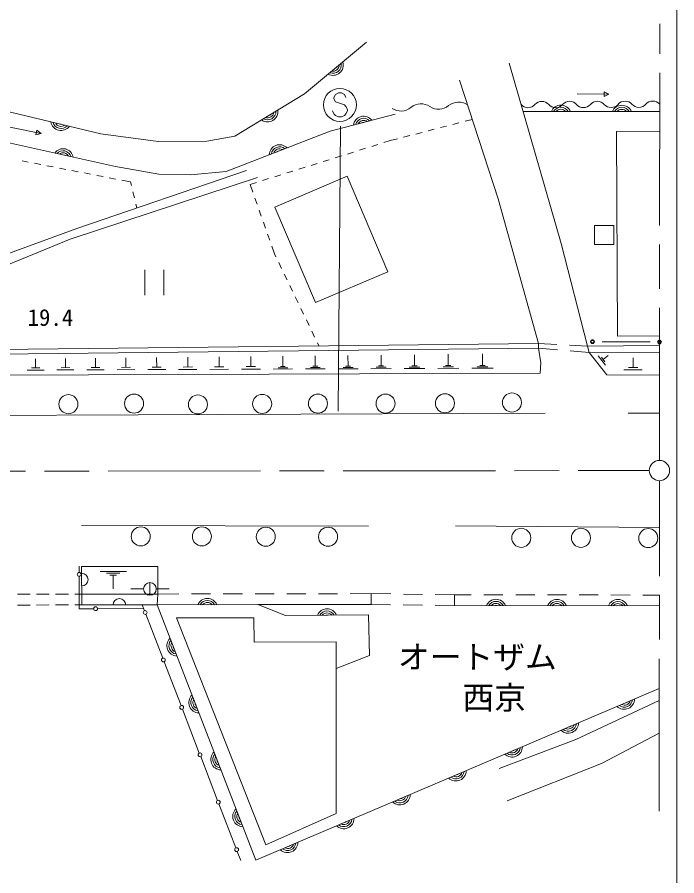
# Model space of a CAD drawing. Units: millimetres, scale not verified. Extents: x 40000 to 680000, y 20000 to 380000.
# Drawn here: x 527076 to 579000, y 251348 to 318928 of the extents above; entities that cross this region are included whole.
import ezdxf
from ezdxf.enums import TextEntityAlignment as Align

# ---------------------------------------------------------------- set-up
doc = ezdxf.new("R2010")
doc.units = ezdxf.units.MM
doc.header["$LTSCALE"] = 1000
doc.linetypes.add('CHAIN', pattern=[18.5, 12, -1.5, 3.5, -1.5])
for name, color, linetype, lineweight in [('M-BGD', 7, 'Continuous', 13), ('M-BMK', 2, 'CHAIN', 13), ('M-BMK-SRVR', 3, 'Continuous', 13), ('M-STR-STRC', 7, 'Continuous', 13), ('M-STR-STRD', 7, 'Continuous', 13), ('M-TTL-BAND', 7, 'Continuous', 13)]:
    doc.layers.add(name, color=color, linetype=linetype, lineweight=lineweight)
doc.styles.add('ＭＳ ゴシック', font='')
doc.styles.get('ＭＳ ゴシック').set_extended_font_data('MS Gothic')

msp = doc.modelspace()

# ---------------------------------------------------------------- linework, layer by layer
at = {"layer": 'M-BGD'}
for p, q in [((573282, 312676), (573285, 313051)), ((573285, 313051), (573659, 312860)), ((571159, 312885), (573659, 312860)), ((573659, 312860), (573282, 312676)), ((562331, 310735), (562899, 310882)), ((577652, 311495), (566895, 311505)), ((526506, 310282), (528955, 309779)), ((560395, 310234), (560879, 310359)), ((561363, 310484), (561847, 310609)), ((528549, 309671), (528625, 310038)), ((528955, 309779), (528549, 309671)), ((528625, 310038), (528955, 309779)), ((557490, 309482), (557975, 309608)), ((558459, 309733), (558943, 309858)), ((559427, 309983), (559911, 310108)), ((554982, 308755), (555459, 308905)), ((555937, 309054), (556438, 309210)), ((556438, 309210), (557006, 309357)), ((553073, 308159), (553550, 308308)), ((554028, 308457), (554505, 308606)), ((527457, 307618), (527948, 307523)), ((551164, 307563), (551641, 307712)), ((552118, 307861), (552596, 308010)), ((528439, 307427), (528930, 307332)), ((529421, 307237), (529911, 307141)), ((530402, 307046), (530893, 306950)), ((531384, 306855), (531875, 306760)), ((548300, 306669), (548778, 306818)), ((549255, 306967), (549732, 307116)), ((550209, 307265), (550687, 307414)), ((532366, 306664), (532856, 306569)), ((533347, 306474), (533838, 306378)), ((534329, 306283), (534820, 306188)), ((546391, 306072), (546869, 306221)), ((547346, 306370), (547823, 306520)), ((535311, 306092), (535998, 305959)), ((535998, 305959), (536070, 305668)), ((545413, 305767), (545914, 305923)), ((545627, 305155), (545413, 305767)), ((536189, 305183), (536309, 304697)), ((536429, 304212), (536501, 303921)), ((545959, 304212), (545793, 304683)), ((546290, 303268), (546125, 303740)), ((546622, 302325), (546456, 302796)), ((546953, 301381), (546788, 301853)), ((547334, 300298), (547119, 300910)), ((547449, 300059), (547334, 300298)), ((547884, 299158), (547666, 299609)), ((537128, 299046), (537128, 297046)), ((538628, 299046), (538628, 297046)), ((548318, 298257), (548101, 298708)), ((548752, 297357), (548535, 297807)), ((549187, 296456), (548969, 296906)), ((549621, 295555), (549404, 296006)), ((550055, 294655), (549838, 295105)), ((550490, 293754), (550272, 294204)), ((550822, 293064), (550707, 293303)), ((573110, 293388), (576889, 293372)), ((577640, 293848), (574324, 293835)), ((510682, 292236), (568123, 292873)), ((511243, 292625), (568119, 293256)), ((568119, 293256), (569551, 293174)), ((569613, 292749), (568123, 292873)), ((570549, 293117), (571981, 293034)), ((572099, 292542), (570609, 292666)), ((571981, 293034), (577639, 293093)), ((528528, 291329), (528525, 292034)), ((530873, 291342), (530870, 292060)), ((533243, 291356), (533240, 292086)), ((535638, 291369), (535634, 292113)), ((538057, 291382), (538054, 292139)), ((540502, 291396), (540499, 292167)), ((542973, 291410), (542970, 292194)), ((545470, 291423), (545466, 292222)), ((547993, 291437), (547989, 292250)), ((550542, 291452), (550539, 292278)), ((553118, 291466), (553115, 292306)), ((555721, 291480), (555718, 292335)), ((558352, 291495), (558348, 292364)), ((561010, 291510), (561006, 292394)), ((563695, 291525), (563692, 292424)), ((577639, 292522), (572099, 292542)), ((573390, 291544), (572819, 292272)), ((573344, 291802), (573059, 292166)), ((573202, 291984), (573590, 292288)), ((575563, 291359), (575568, 292129)), ((528858, 291331), (528198, 291328)), ((531210, 291344), (530537, 291341)), ((533585, 291357), (532901, 291354)), ((535986, 291370), (535289, 291367)), ((538412, 291384), (537702, 291381)), ((540864, 291397), (540141, 291394)), ((543341, 291411), (542605, 291408)), ((545844, 291425), (545096, 291422)), ((548374, 291337), (547612, 291334)), ((548183, 291438), (547802, 291437)), ((550930, 291350), (550155, 291347)), ((550736, 291452), (550348, 291451)), ((553512, 291362), (552724, 291359)), ((553315, 291467), (552921, 291465)), ((556524, 291270), (554920, 291263)), ((556122, 291375), (555321, 291372)), ((555922, 291481), (555521, 291479)), ((559168, 291281), (557537, 291274)), ((558760, 291388), (557944, 291385)), ((558555, 291496), (558148, 291494)), ((561839, 291292), (560181, 291285)), ((561425, 291401), (560596, 291397)), ((561217, 291511), (560802, 291509)), ((564539, 291303), (562853, 291296)), ((564117, 291414), (563274, 291410)), ((563906, 291525), (563485, 291524)), ((575924, 291356), (575202, 291361)), ((508518, 290670), (568243, 290919)), ((529189, 291156), (527868, 291151)), ((531547, 291166), (530201, 291160)), ((533929, 291176), (532559, 291170)), ((536336, 291186), (534941, 291180)), ((538768, 291196), (537348, 291190)), ((541226, 291206), (539781, 291200)), ((543709, 291217), (542239, 291210)), ((546219, 291227), (544722, 291221)), ((548755, 291238), (547232, 291231)), ((551318, 291248), (549768, 291242)), ((553907, 291259), (552331, 291252)), ((576284, 291161), (574839, 291171)), ((531952, 275721), (531952, 275221)), ((532152, 275700), (538156, 275698)), ((532152, 275700), (532155, 272669)), ((533604, 275300), (535669, 275299)), ((534120, 275162), (535152, 275162)), ((538156, 275698), (538156, 273529)), ((531953, 274921), (531955, 272369)), ((534378, 275024), (534894, 275024)), ((534636, 275024), (534636, 273923)), ((537527, 274429), (537527, 273429)), ((537027, 273929), (536027, 273929)), ((538027, 273929), (539027, 273929)), ((527104, 273510), (528104, 273512)), ((528604, 273513), (529604, 273515)), ((530104, 273515), (531104, 273517)), ((531604, 273518), (532154, 273519)), ((532154, 273519), (538156, 273529)), ((538156, 273529), (538091, 272679)), ((538156, 273529), (539799, 273532)), ((540799, 273533), (542299, 273536)), ((543299, 273537), (544799, 273540)), ((545799, 273541), (547299, 273544)), ((548299, 273546), (549799, 273548)), ((550799, 273550), (552299, 273552)), ((553299, 273554), (554942, 273557)), ((554942, 273557), (554937, 272707)), ((554942, 273557), (556476, 273536)), ((557476, 273522), (558976, 273502)), ((559976, 273489), (561510, 273468)), ((561510, 273468), (561503, 272618)), ((561510, 273468), (562817, 273466)), ((563817, 273465), (565317, 273463)), ((566317, 273461), (567817, 273459)), ((568817, 273458), (570317, 273456)), ((571317, 273454), (572817, 273452)), ((573817, 273451), (575317, 273449)), ((576317, 273448), (577625, 273446)), ((527105, 272660), (528105, 272662)), ((528605, 272663), (529605, 272665)), ((530105, 272665), (531105, 272667)), ((531605, 272668), (532155, 272669)), ((531955, 272369), (533102, 272370)), ((532155, 272669), (538091, 272679)), ((533402, 272371), (537028, 272377)), ((536913, 272677), (537093, 272210)), ((546006, 272692), (538091, 272679)), ((546006, 272692), (554937, 272707)), ((556470, 272686), (554937, 272707)), ((558970, 272652), (557470, 272672)), ((561503, 272618), (559970, 272639)), ((577624, 272596), (561503, 272618)), ((537201, 271930), (538533, 268479)), ((538641, 268199), (539974, 264747)), ((540082, 264467), (541414, 261015)), ((541522, 260736), (542854, 257284)), ((542962, 257004), (544295, 253552)), ((544403, 253272), (544680, 252554))]:
    msp.add_line(p, q, dxfattribs=at)
for points in [[(495726, 316508), (513914, 313887), (522585, 312399), (533660, 309748), (538173, 309138), (542016, 309177), (544203, 309561), (549701, 312892), (554569, 316951)], [(565795, 315300), (569903, 301127), (571981, 293034), (572099, 292542)], [(556825, 311288), (551711, 309958), (543523, 306780), (540715, 306514), (538232, 306573), (534803, 307165), (522033, 310017), (514200, 311406), (494661, 314067)], [(568243, 290919), (568297, 291712), (568123, 292873), (568119, 293256), (564937, 304629), (561893, 313970)], [(574324, 293835), (574257, 309930), (577651, 309944)], [(507234, 291744), (507643, 292192), (509898, 294289), (531772, 302306), (545133, 306868)], [(546000, 306317), (531240, 301449), (515514, 294995), (513169, 293784), (511243, 292625), (510682, 292236), (508518, 290670)], [(572099, 292542), (573480, 290781), (577637, 290751)], [(538091, 272679), (545850, 252577), (577620, 266101)], [(552189, 267662), (554814, 268687), (554735, 271879), (548193, 271840), (546006, 272692)], [(565012, 259807), (571042, 262068), (577620, 265142)], [(565648, 257250), (573067, 260176), (577618, 262571)]]:
    msp.add_lwpolyline(points, dxfattribs=at)
for points in [[(553042, 306412), (556257, 298897), (550566, 296463), (547352, 303978)], [(574035, 302538), (574035, 301040), (572511, 301040), (572511, 302538)], [(546654, 253791), (539627, 271657), (545693, 271657), (545726, 269735), (552189, 269768), (552189, 256244)]]:
    msp.add_lwpolyline(points, close=True, dxfattribs=at)
for centre, radius in [((572360, 293391), 150), ((572360, 293391), 120), ((572360, 293391), 100), ((577639, 293369), 150), ((577639, 293369), 120), ((577639, 293369), 100), ((536274, 288514), 750), ((550750, 288514), 750), ((556071, 288514), 750), ((560749, 288537), 750), ((566025, 288603), 750), ((531108, 288470), 750), ((541306, 288448), 750), ((546361, 288492), 750), ((536803, 278063), 750), ((541614, 278063), 750), ((546646, 278041), 750), ((551546, 278041), 750), ((566754, 277952), 750), ((571454, 277952), 750), ((576752, 277930), 750), ((531953, 275071), 150), ((537527, 273929), 500), ((533252, 272371), 150), ((537147, 272070), 150), ((538587, 268339), 150), ((540028, 264607), 150), ((541468, 260875), 150), ((542908, 257144), 150), ((544349, 253412), 150)]:
    msp.add_circle(centre, radius, dxfattribs=at)
for centre, radius, start, end in [((551935, 315161), 812, 242.44824, 17.20851), ((551935, 315161), 650, 248.56403, 11.09273), ((551935, 315161), 488, 259.69672, 359.96004), ((551935, 315161), 325, 293.88601, 325.77075), ((561828, 311022), 1229, 55.5385, 129.92501), ((568376, 311581), 721, 40.93539, 139.38514), ((570559, 311587), 721, 40.93539, 139.38514), ((572742, 311593), 721, 40.93539, 139.38514), ((574925, 311599), 721, 40.93539, 139.38514), ((577108, 311605), 721, 40.93539, 139.38514), ((546790, 311494), 812, 233.82461, 8.58488), ((557281, 312766), 1229, 235.5385, 309.92501), ((558859, 310881), 1229, 55.5385, 129.92501), ((560250, 312907), 1229, 235.5385, 309.92501), ((567282, 312519), 721, 220.93539, 319.38514), ((569465, 312525), 721, 220.93539, 319.38514), ((569873, 311189), 812, 22.5683, 157.32857), ((569873, 311189), 650, 28.68409, 151.21278), ((569873, 311189), 488, 39.81678, 140.0801), ((571648, 312531), 721, 220.93539, 319.38514), ((573831, 312537), 721, 220.93539, 319.38514), ((574673, 311185), 812, 22.5683, 157.32857), ((574673, 311185), 650, 28.68409, 151.21278), ((574673, 311185), 488, 39.81678, 140.0801), ((576014, 312544), 721, 220.93539, 319.38514), ((546790, 311494), 650, 239.9404, 2.46909), ((546790, 311494), 488, 251.07309, 351.33641), ((546790, 311494), 325, 285.26238, 317.14712), ((554347, 310321), 812, 37.20029, 171.96056), ((554347, 310321), 650, 43.31607, 165.84477), ((569873, 311189), 325, 74.00607, 105.89081), ((574673, 311185), 325, 74.00607, 105.89081), ((530530, 310819), 812, 189.16077, 323.92104), ((530530, 310819), 650, 195.27656, 317.80525), ((530530, 310819), 488, 206.40924, 306.67256), ((530530, 310819), 325, 240.59853, 272.48327), ((554347, 310321), 488, 54.44876, 154.71208), ((554347, 310321), 325, 88.63805, 120.52279), ((547730, 308078), 812, 43.83043, 178.5907), ((530692, 307763), 812, 10.02788, 144.78815), ((530692, 307763), 650, 16.14367, 138.67236), ((530692, 307763), 488, 27.27636, 127.53967), ((547730, 308078), 650, 49.94622, 172.47491), ((547730, 308078), 488, 61.07891, 161.34223), ((547730, 308078), 325, 95.2682, 127.15294), ((530692, 307763), 325, 61.46565, 93.35038), ((532152, 274662), 500, 270.05263, 90.05263), ((535123, 272674), 500, 0.09497, 180.09497), ((542049, 272373), 812, 22.71483, 157.4751), ((564763, 272301), 812, 22.54089, 157.30116), ((569563, 272294), 812, 22.54089, 157.30116), ((574363, 272288), 812, 22.54089, 157.30116), ((542049, 272373), 650, 28.83062, 151.35932), ((542049, 272373), 488, 39.96331, 140.22663), ((542049, 272373), 325, 74.1526, 106.03734), ((551466, 271547), 812, 22.96502, 157.72529), ((564763, 272301), 650, 28.65667, 151.18537), ((564763, 272301), 488, 39.78936, 140.05268), ((564763, 272301), 325, 73.97865, 105.86339), ((569563, 272294), 650, 28.65667, 151.18537), ((569563, 272294), 488, 39.78936, 140.05268), ((569563, 272294), 325, 73.97865, 105.86339), ((574363, 272288), 650, 28.65667, 151.18537), ((574363, 272288), 488, 39.78936, 140.05268), ((574363, 272288), 325, 73.97865, 105.86339), ((551466, 271547), 650, 29.0808, 151.6095), ((551466, 271547), 488, 40.21349, 140.47681), ((551466, 271547), 325, 74.40278, 106.28752), ((539669, 269457), 812, 133.7271, 268.48737), ((539669, 269457), 650, 139.84289, 262.37158), ((539669, 269457), 488, 150.97558, 251.2389), ((539669, 269457), 325, 185.16487, 217.04961), ((541398, 264979), 812, 133.7271, 268.48737), ((541398, 264979), 650, 139.84289, 262.37158), ((541398, 264979), 488, 150.97558, 251.2389), ((541398, 264979), 325, 185.16487, 217.04961), ((574863, 265266), 812, 225.67785, 0.43812), ((574863, 265266), 650, 231.79364, 354.32233), ((574863, 265266), 488, 242.92633, 343.18964), ((574863, 265266), 325, 277.11562, 309.00035), ((570446, 263386), 812, 225.67785, 0.43812), ((570446, 263386), 650, 231.79364, 354.32233), ((570446, 263386), 488, 242.92633, 343.18964), ((570446, 263386), 325, 277.11562, 309.00035), ((543126, 260501), 812, 133.7271, 268.48737), ((543126, 260501), 650, 139.84289, 262.37158), ((566029, 261506), 812, 225.67785, 0.43812), ((566029, 261506), 650, 231.79364, 354.32233), ((566029, 261506), 488, 242.92633, 343.18964), ((566029, 261506), 325, 277.11562, 309.00035), ((543126, 260501), 488, 150.97558, 251.2389), ((543126, 260501), 325, 185.16487, 217.04961), ((561613, 259626), 812, 225.67785, 0.43812), ((561613, 259626), 650, 231.79364, 354.32233), ((561613, 259626), 488, 242.92633, 343.18964), ((561613, 259626), 325, 277.11562, 309.00035), ((557196, 257746), 812, 225.67785, 0.43812), ((557196, 257746), 650, 231.79364, 354.32233), ((557196, 257746), 488, 242.92633, 343.18964), ((557196, 257746), 325, 277.11562, 309.00035), ((544855, 256024), 812, 133.7271, 268.48737), ((544855, 256024), 650, 139.84289, 262.37158), ((544855, 256024), 488, 150.97558, 251.2389), ((544855, 256024), 325, 185.16487, 217.04961), ((552780, 255867), 812, 225.67785, 0.43812), ((552780, 255867), 650, 231.79364, 354.32233), ((552780, 255867), 488, 242.92633, 343.18964), ((552780, 255867), 325, 277.11562, 309.00035), ((548363, 253987), 812, 225.67785, 0.43812), ((548363, 253987), 650, 231.79364, 354.32233), ((548363, 253987), 488, 242.92633, 343.18964), ((548363, 253987), 325, 277.11562, 309.00035)]:
    msp.add_arc(centre, radius, start, end, dxfattribs=at)
at = {"layer": 'M-BMK'}
for p, q in [((577633, 284044), (577657, 318404)), ((478732, 283153), (576832, 283243)), ((577614, 256436), (577632, 282444))]:
    msp.add_line(p, q, dxfattribs=at)
at = {"layer": 'M-BMK-SRVR'}
msp.add_circle((577632, 283244), 800, dxfattribs=at)
at = {"layer": 'M-STR-STRC'}
for p, q in [((552361, 312969), (552124, 312851)), ((552597, 312969), (552361, 312969)), ((552833, 312851), (552597, 312969)), ((552124, 312851), (552006, 312615)), ((552006, 312615), (552006, 312497)), ((552006, 312497), (552124, 312260)), ((552124, 312260), (552833, 312024)), ((552951, 312615), (552833, 312851)), ((552006, 311315), (551888, 311551)), ((552833, 312024), (552951, 311906)), ((552951, 311906), (553070, 311669)), ((553070, 311551), (552951, 311315)), ((553070, 311669), (553070, 311551)), ((552124, 311197), (552006, 311315)), ((552361, 311078), (552124, 311197)), ((552597, 311078), (552361, 311078)), ((552833, 311197), (552597, 311078)), ((552951, 311315), (552833, 311197)), ((552517, 310358), (552351, 287911))]:
    msp.add_line(p, q, dxfattribs=at)
msp.add_circle((552479, 312024), 1300, dxfattribs=at)
at = {"layer": 'M-STR-STRD'}
for p, q in [((575158, 287758), (577635, 287758)), ((532145, 278928), (554741, 278880)), ((561574, 278905), (577629, 278755))]:
    msp.add_line(p, q, dxfattribs=at)
msp.add_lwpolyline([(507691, 288110), (517334, 287545), (568646, 287761)], dxfattribs=at)
at = {"layer": 'M-TTL-BAND'}
msp.add_line((579000, 20000), (579000, 370000), dxfattribs=at)

# ---------------------------------------------------------------- texts
at = {"layer": 'M-BGD', "style": 'ＭＳ ゴシック'}
msp.add_text('19.4', height=1320, dxfattribs=at).set_placement((527897, 294238), align=Align.BOTTOM_LEFT)
for s, p in [('オートザム', (563300, 267111)), ('西京', (564620, 263910))]:
    msp.add_text(s, height=1833, dxfattribs=at).set_placement(p, align=Align.BOTTOM_CENTER)

doc.saveas('drawing.dxf')
